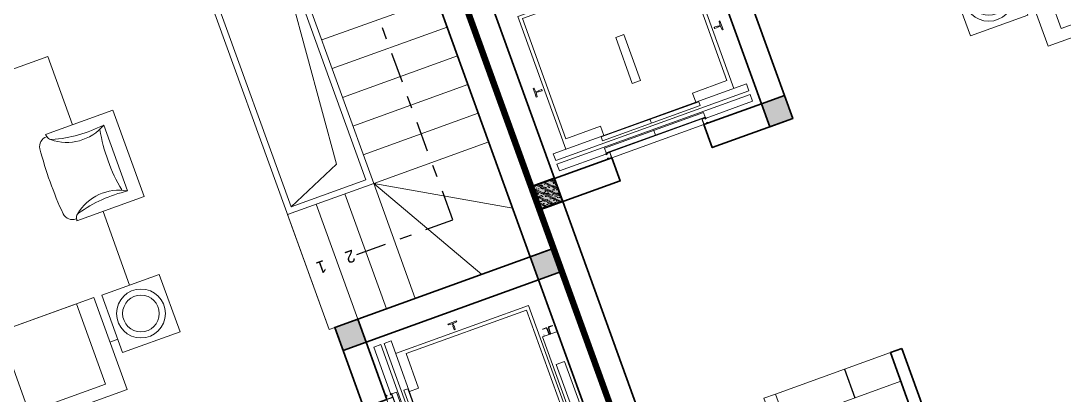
# Model space of a CAD drawing. Header units: metres. Extents: x 568336 to 569219, y 2065964 to 2066430.
# Drawn here: x 568613.11 to 568621.64, y 2066318.3 to 2066321.36 of the extents above; entities that cross this region are included whole.
import ezdxf

# ---------------------------------------------------------------- set-up
doc = ezdxf.new("R2010")
doc.units = ezdxf.units.M
doc.linetypes.add('DASHDOT2', pattern=[0.5, 0.25, -0.125, 0, -0.125])
doc.linetypes.add('HIDDEN', pattern=[0.375, 0.25, -0.125])
doc.layers.get('0').update_dxf_attribs({"linetype": 'CONTINUOUS'})
doc.layers.get('DEFPOINTS').update_dxf_attribs({"linetype": 'CONTINUOUS'})
for name, color, linetype, lineweight in [('-CONCRETE', 1, 'CONTINUOUS', 35), ('-DOOR', 137, 'CONTINUOUS', 9), ('-FURNITURE', 46, 'CONTINUOUS', 9), ('-HATCH', 8, 'CONTINUOUS', 5), ('-LINE1', 7, 'CONTINUOUS', 18), ('-LINE2', 252, 'CONTINUOUS', 9), ('-STEEL1', 1, 'CONTINUOUS', 35), ('-TEXT', 7, 'CONTINUOUS', 15), ('-WALL', 4, 'CONTINUOUS', 35)]:
    doc.layers.add(name, color=color, linetype=linetype, lineweight=lineweight)
for name, color, linetype in [('1-NETMANH', 8, 'CONTINUOUS'), ('LoLK', 6, 'CONTINUOUS'), ('TIMDUONG', 1, 'CONTINUOUS')]:
    doc.layers.add(name, color=color, linetype=linetype)
doc.styles.add('vnavanth', font='', dxfattribs={"width": 0.8})
doc.styles.get('vnavanth').set_extended_font_data('.VnAvantH')

# ---------------------------------------------------------------- blocks, each defined once
blk = doc.blocks.new('ghe11asdsdsdsd')
at = {"layer": '-FURNITURE', "ltscale": 5}
for p, q in [((-454.1512245237245, 641.9073886275291), (-454.093361600535, -60.42008052262099)), ((446.9845405295782, 642.5119281820953), (445.2090906954836, -59.49456913078757)), ((339.4434767446655, 74.7769195077999), (-347.9447826922697, 73.86721415390639)), ((445.2090906954836, -59.49456913078757), (-454.093361600535, -60.42008052262099))]:
    blk.add_line(p, q, dxfattribs=at)
for centre, radius, start, end in [((-329.6609394550032, 640.4347183164282), 102.5030657496747, 97.790878171796, 180.4720192216976), ((13.76703277978231, -3057.035900902003), 3815.794779152998, 85.15051378916075, 95.37323135559144), ((322.4963123202615, 643.5363927781655), 102.5030657496747, 359.5521671507362, 82.23330821456577), ((-556.8192392717756, 172.0380743239075), 480.9551723817158, 73.62802494144414, 77.67439557183955), ((-435.3449582978792, 585.5188594441861), 49.99999999999999, 17.29045382422632, 73.62802494144414), ((428.017340289487, 586.1773279104382), 49.99999999999999, 106.2083736517696, 162.5459446768903), ((548.310481298744, 172.35137315467), 480.9551723817158, 102.1620030057203, 106.2083736517696), ((-752.7215750947944, 311.3200961878028), 469.2846926992153, 329.6029749418909, 39.82713105222346), ((-1717.077797784907, 235.4868877488407), 1378.639231958857, 353.2676599931669, 15.34770349738529), ((744.7327549548354, 311.2790322922665), 469.2468948897888, 140.0381535895592, 210.2652298418676), ((1708.833027020766, 233.2264510887835), 1378.526022415482, 164.5192846221356, 186.6002375866197), ((-1.445652381749824, -1576.057105405802), 1730.279692069412, 79.6029490361376, 100.5814174655623)]:
    blk.add_arc(centre, radius, start, end, dxfattribs=at)
blk = doc.blocks.new('GHE600')
at = {"layer": '-FURNITURE'}
for p, q in [((269949.5421851056, 8709.741290517763), (270649.5421851056, 8709.74129051782)), ((269949.5421851289, 8043.074623851076), (270649.5421851289, 8043.074623851135))]:
    blk.add_line(p, q, dxfattribs=at)
for points in [[(270145.5337149384, 9594.84705863762), (270145.5337150262, 10094.84705863762), (270645.5337150262, 10094.84705854984), (270645.5337149384, 9594.847058549843)], [(269849.5421851288, 9526.40795718442), (270649.5421851288, 9526.407957184478), (270649.5421851639, 7226.407957184478), (269849.5421851639, 7226.40795718442)], [(269949.5421851288, 9376.40795718442), (270649.5421851288, 9376.407957184478), (270649.5421851639, 7376.407957184478), (269949.5421851639, 7376.40795718442)], [(270145.5337145109, 7157.96885590817), (270145.5337144231, 6657.96885590817), (270645.5337144231, 6657.968855820392), (270645.5337145109, 7157.968855820392)]]:
    blk.add_lwpolyline(points, close=True, dxfattribs=at)
at = {"layer": '-FURNITURE', "elevation": -1.348764000838661e-08}
for points in [[(271286.9253059005, 9830.321753277356), (270645.53371498, 9832.18215255058)], [(272037.8126997925, 6909.345592938189), (272633.6221192031, 6907.537773812626), (272633.6585346201, 9823.095600669185), (272037.874818299, 9826.334833337169)], [(270262.0588059474, 9594.847058617102), (270262.0583521723, 9526.40795718442)], [(270262.0260181179, 7226.40795718439), (270262.0255643428, 7157.968855887651)], [(270645.5337144685, 6916.624135324557), (271286.6504318018, 6913.272511655086)]]:
    blk.add_lwpolyline(points, dxfattribs=at)
at = {"layer": '-FURNITURE'}
for centre, radius in [((270395.5337149822, 9844.847058593674), 200), ((270395.5337149822, 9844.847058593674), 150), ((270395.5337144671, 6907.968855864223), 200), ((270395.5337144671, 6907.968855864223), 150)]:
    blk.add_circle(centre, radius, dxfattribs=at)
at = {"layer": '-FURNITURE', "extrusion": (0, 0, -1)}
blk.add_ellipse((271661.9002663364, 8365.294462872116), major_axis=(3.669220623812561e-13, 749.5763598198391), ratio=0.5899940615450746, dxfattribs=at)
at = {"layer": '-FURNITURE', "zscale": 0.83397927038413}
for p, xscale, yscale, rotation in [((271659.4476334748, 10145.29901697894, -5.948631914765009e-09), 0.83397927038413, 0.83397927038413, 179.9447021404027), ((271659.4476334748, 6607.516897389956, -5.948631914765009e-09), -0.8339792703841301, 0.8339792703841301, 0.05529785959737722)]:
    blk.add_blockref('ghe11asdsdsdsd', p, dxfattribs=dict(at, xscale=xscale, yscale=yscale, rotation=rotation))
blk = doc.blocks.new('X-5M-DH-2-CORE$0$A$C75E80C28')
at = {"layer": '-LINE2', "linetype": 'Continuous', "ltscale": 2}
for p, q in [((-510.0000099998433, -21.5000000000291), (-510.0000099998579, -50.60000000000582)), ((-506.8000099998899, -21.5000000000291), (-510.0000099998433, -21.5000000000291)), ((-510.0000099998579, -108.5000000000291), (-510.0000099998433, -79.39999999999418)), ((-506.8000099998899, -21.5000000000291), (-506.8000099999044, -50.60000000000582)), ((-506.8000099999044, -108.5000000000291), (-506.8000099998899, -79.39999999999418)), ((-456.2000100000296, -56.79999999998836), (-500.6000099999364, -56.80000000001746)), ((-456.2000100000441, -60), (-500.600009999951, -60.0000000000291)), ((-456.2000100000296, -70), (-500.6000099999364, -70.0000000000291)), ((-456.2000100000296, -73.19999999995343), (-500.6000099999364, -73.19999999998254)), ((-453.2000100000441, -63), (-453.2000100000296, -67)), ((-450.0000099998579, -63), (-450.0000099998433, -67)), ((450.0000100000616, -63), (450.0000100000761, -67)), ((453.200010000015, -63), (453.2000100000296, -67)), ((456.2000100000296, -56.79999999998836), (500.6000100000529, -56.79999999998836)), ((456.200010000015, -60), (500.6000100000383, -60)), ((456.2000100000296, -70), (500.6000100000529, -70)), ((456.2000100000296, -73.19999999995343), (500.6000100000529, -73.19999999995343)), ((506.8000100001227, -21.5), (510.0000100000761, -21.5)), ((506.8000100001227, -21.5), (506.8000100001082, -50.59999999997672)), ((506.8000100001227, -108.5), (506.8000100001227, -79.39999999996508)), ((510.0000100000761, -21.5), (510.0000100000616, -50.59999999997672)), ((510.0000100000761, -108.5), (510.0000100000761, -79.39999999996508)), ((-731.0000002632733, -148.9999999649008), (730.9999997367267, -148.9999999649299)), ((-731.0000002698944, -1304.999999934109), (-731.0000002632733, -148.9999999649008)), ((-556.8000102631631, -112.4999999912397), (-560.0000102631166, -112.4999999912397)), ((456.800009736864, -112.4999999912397), (460.0000097368174, -112.4999999912397)), ((730.9999997301056, -1304.999999934109), (730.9999997367267, -148.9999999649299)), ((-700.0000002632733, -178.9999999649008), (699.9999997367267, -178.9999999649299)), ((-700.0000002699089, -1224.999999934109), (-700.0000002632733, -178.9999999649008)), ((699.9999997300911, -1224.999999934109), (699.9999997367267, -178.9999999649299)), ((-700.0000002699089, -1224.999999934109), (-400.0000002699089, -1224.999999934138)), ((-400.0000002698944, -1304.999999934138), (-400.0000002699089, -1224.999999934138)), ((699.9999997300911, -1224.999999934109), (399.9999997300911, -1224.999999934109)), ((399.9999997301056, -1304.999999934109), (399.9999997300911, -1224.999999934109)), ((839.9999997301056, -1304.999999934109), (-840.0000002698944, -1304.999999934109)), ((-840.0000002698944, -1364.999999934109), (-840.0000002698944, -1304.999999934109)), ((839.9999997301056, -1364.999999934109), (-840.0000002698944, -1364.999999934109)), ((424.9999997301056, -1308.999999934109), (-425.0000002698944, -1308.999999934109)), ((-425.0000002699089, -1342.999999934109), (-425.0000002698944, -1308.999999934109)), ((424.9999997300911, -1342.999999934109), (-425.0000002699089, -1342.999999934109)), ((-2.6989437174052e-07, -1308.999999934109), (-2.699089236557484e-07, -1342.999999934109)), ((424.9999997300911, -1342.999999934109), (424.9999997301056, -1308.999999934109)), ((839.9999997301056, -1364.999999934109), (839.9999997301056, -1304.999999934109)), ((839.9999997301056, -1394.999999934109), (-840.0000002698944, -1394.999999934109)), ((-840.0000002698944, -1394.999999934109), (-840.0000002698944, -1454.999999934109)), ((-435.0000002698944, -1449.999999934109), (-435.0000002699089, -1459.999999934109)), ((-435.0000002698944, -1449.999999934109), (-400.0000002698944, -1449.999999934138)), ((429.9999997300911, -1405.999999934138), (-430.0000002699089, -1405.999999934109)), ((-430.0000002699089, -1405.999999934109), (-430.0000002698944, -1445.999999934109)), ((429.9999997301056, -1445.999999934138), (-430.0000002698944, -1445.999999934109)), ((399.9999997301056, -1449.999999934109), (-400.0000002698944, -1449.999999934138)), ((-400.0000002698944, -1449.999999934138), (-400.0000002698653, -1499.999999934138)), ((-2.699089236557484e-07, -1405.999999934109), (-2.6989437174052e-07, -1445.999999934109)), ((399.9999997301056, -1449.999999934109), (399.9999997301347, -1499.999999934109)), ((434.9999997301056, -1449.999999934109), (399.9999997301056, -1449.999999934109)), ((429.9999997300911, -1405.999999934138), (429.9999997301056, -1445.999999934138)), ((434.9999997301056, -1449.999999934109), (434.9999997301056, -1459.999999934109)), ((839.9999997301056, -1394.999999934109), (839.9999997301056, -1454.999999934109)), ((-840.0000002698944, -1454.999999934109), (-435.0000002698944, -1454.999999934109)), ((-435.0000002699089, -1459.999999934109), (-425.0000002699089, -1459.999999934109)), ((-435.0000002698653, -1489.999999934109), (-435.0000002698653, -1499.999999934109)), ((-435.0000002698653, -1489.999999934109), (-425.0000002698653, -1489.999999934109)), ((-435.0000002698653, -1499.999999934109), (-400.0000002698653, -1499.999999934138)), ((-433.4000002698012, -1451.599999934086), (-433.4000002698012, -1458.399999934074)), ((-433.4000002698012, -1451.599999934086), (-401.6000002697547, -1451.599999934086)), ((-433.4000002698012, -1458.399999934074), (-425.0000002698944, -1458.399999934074)), ((-433.4000002697721, -1491.599999934086), (-433.4000002697721, -1498.399999934074)), ((-433.4000002697721, -1491.599999934086), (-425.0000002698653, -1491.599999934086)), ((-433.4000002697721, -1498.399999934074), (-401.6000002697256, -1498.399999934074)), ((-425.0000002698944, -1458.399999934074), (-425.0000002699089, -1459.999999934109)), ((-425.0000002698653, -1489.999999934109), (-425.0000002698653, -1491.599999934086)), ((-401.6000002697547, -1451.599999934086), (-401.6000002697256, -1498.399999934074)), ((434.9999997301347, -1499.999999934109), (399.9999997301347, -1499.999999934109)), ((401.5999997301988, -1451.599999934086), (401.5999997302279, -1498.399999934074)), ((433.3999997302453, -1451.599999934086), (401.5999997301988, -1451.599999934086)), ((433.3999997302744, -1498.399999934074), (401.5999997302279, -1498.399999934074)), ((433.3999997302453, -1458.399999934074), (424.9999997301056, -1458.399999934074)), ((424.9999997301056, -1458.399999934074), (424.9999997301056, -1459.999999934109)), ((434.9999997301056, -1459.999999934109), (424.9999997301056, -1459.999999934109)), ((424.9999997301347, -1489.999999934109), (424.9999997301347, -1491.599999934086)), ((434.9999997301347, -1489.999999934109), (424.9999997301347, -1489.999999934109)), ((433.3999997302744, -1491.599999934086), (424.9999997301347, -1491.599999934086)), ((433.3999997302453, -1451.599999934086), (433.3999997302453, -1458.399999934074)), ((433.3999997302744, -1491.599999934086), (433.3999997302744, -1498.399999934074)), ((839.9999997301056, -1454.999999934109), (434.9999997301056, -1454.999999934109)), ((434.9999997301347, -1489.999999934109), (434.9999997301347, -1499.999999934109))]:
    blk.add_line(p, q, dxfattribs=at)
for points in [[(-450.0000000000146, 0), (-450, -130), (450, -130), (449.9999999999854, 0)], [(-200, -29), (200.0000000001164, -29), (200.0000000001164, -101), (-200, -101)], [(-36.0000002632587, -583.9999999649008), (35.9999997367413, -583.9999999649008), (35.99999973675585, -983.9999999649008), (-36.00000026324415, -983.9999999649008)]]:
    blk.add_lwpolyline(points, close=True, dxfattribs=at)
for points in [[(-780.0000002632587, -788.9999999649008), (-751.0000002632587, -788.9999999649299, 0.414213562373095), (-750.0000002632733, -787.9999999649008), (-750.0000002632587, -783.9999999649008), (-750.0000002632587, -779.9999999649008, 0.414213562373095), (-751.0000002632733, -778.9999999649299), (-780.0000002632733, -778.9999999649881, -0.2569775838576673), (-784.1207396915852, -781.9399999648449), (-797.9000002631656, -781.939999964874, -0.414213562373095), (-800.9000002631656, -778.939999964874), (-804.0000002632587, -749.4999999649008, 0.414213562373095), (-807.0000002632587, -746.4999999649008), (-812.0000002632587, -746.4999999649008), (-812.0000002632587, -783.9999999649008), (-812.0000002632587, -821.4999999649008), (-807.0000002632587, -821.4999999649008, 0.414213562373095), (-804.0000002632587, -818.4999999649008), (-800.9000002631656, -789.0599999648693, -0.414213562373095), (-797.9000002631656, -786.0599999648693), (-784.1207396915852, -786.0599999648402, -0.2569775838576673), (-780.0000002632587, -788.9999999647553)], [(779.9999997367413, -788.9999999649299), (750.9999997367413, -788.9999999649008, -0.414213562373095), (749.9999997367267, -787.9999999649299), (749.9999997367413, -783.9999999649299), (749.9999997367413, -779.9999999649299, -0.414213562373095), (750.9999997367267, -778.9999999649008), (779.9999997368432, -778.9999999650172, 0.2569775838576673), (784.1207391653006, -781.939999964874), (797.899999736881, -781.9399999648449, 0.414213562373095), (800.899999736881, -778.9399999648449), (803.9999997367413, -749.4999999649008, -0.414213562373095), (806.9999997367413, -746.4999999649008), (811.9999997367413, -746.4999999649008), (811.9999997367413, -783.9999999649008), (811.9999997367413, -821.4999999649008), (806.9999997367413, -821.4999999649008, -0.414213562373095), (803.9999997367413, -818.4999999649008), (800.899999736881, -789.0599999648402, 0.414213562373095), (797.899999736881, -786.0599999648402), (784.1207391653006, -786.0599999648693, 0.2569775838576672), (779.9999997368577, -788.9999999647844)]]:
    blk.add_lwpolyline(points, format="xyb", dxfattribs=at)
for centre, radius, start, end in [((-500.600009999951, -50.60000000000582), 9.400000000001475, 180, 270), ((-500.6000099999364, -79.39999999999418), 9.399999999997844, 90, 180), ((-500.600009999951, -50.60000000000582), 6.200000000004374, 180, 270), ((-500.6000099999364, -79.39999999999418), 6.19999999999734, 90, 180), ((-456.2000100000441, -63), 6.19999999999713, 0, 90), ((-456.2000100000441, -63), 3.000000000000045, 0, 90), ((-456.2000100000296, -67), 6.20000000000076, 270, 0), ((-456.2000100000296, -67), 2.999999999999834, 270, 0), ((456.200010000015, -63), 6.19999999999713, 90, 180), ((456.2000100000296, -67), 6.20000000000076, 180, 270), ((456.200010000015, -63), 3.000000000000045, 90, 180), ((456.2000100000296, -67), 2.999999999999834, 180, 270), ((500.6000100000383, -50.59999999997672), 6.200000000004374, 270, 0), ((500.6000100000383, -50.59999999997672), 9.400000000001475, 270, 0), ((500.6000100000529, -79.39999999996508), 9.399999999997844, 0, 90), ((500.6000100000529, -79.39999999996508), 6.19999999999734, 0, 90)]:
    blk.add_arc(centre, radius, start, end, dxfattribs=at)
blk = doc.blocks.new('A$C5C575821')
at = {"layer": '-CONCRETE'}
h = blk.add_hatch(color=256, dxfattribs=at)
h.dxf.hatch_style = 1
h.paths.add_polyline_path([(-0.00237559899687767, 200.0000000000146), (-0.00237559899687767, 1.455191522836685e-11), (199.9976244010031, 1.455191522836685e-11), (199.9976244010031, 200.0000000000146)])
blk.add_lwpolyline([(-0.00237559899687767, 1.455191522836685e-11), (199.9976244010031, 1.455191522836685e-11), (199.9976244010031, 200.0000000000146), (-0.00237559899687767, 200.0000000000146)], close=True, dxfattribs=at)
blk = doc.blocks.new('A$C3F71457E')
at = {"layer": '-CONCRETE'}
blk.add_lwpolyline([(-8.760252967476845e-09, -100.0000002632005), (0, 400), (-1500, 400.0000000000582), (-1500.00000001755, -1399.999999999942), (-1.754960976541042e-08, -1400), (-7.895869202911854e-08, -900.0000002632005), (199.9999999912397, -900.0000002982852), (199.9999999824504, -1600), (-1700.00000001755, -1600), (-1700, 600), (200, 600), (199.9999999912397, -100.0000002982852), (6.140908226370811e-08, -100.0000002632005)], dxfattribs=at)
at = {"layer": '-LINE1'}
blk.add_line((-7.895869202911854e-08, -900.0000002632005), (-8.760252967476845e-09, -100.0000002632005), dxfattribs=at)
at = {"layer": '-WALL'}
for p in [(-1699.997624401003, 399.9999999999854), (0.00237559899687767, 399.9999999999854), (-1699.997624401081, -1599.999999999959), (0.002375601565972829, -1600.000000021305)]:
    blk.add_blockref('A$C5C575821', p, dxfattribs=at)
at = {"color": 2, "rotation": 90}
blk.add_blockref('X-5M-DH-2-CORE$0$A$C75E80C28', (-1500.00000000876, -499.9999999999418), dxfattribs=at)
blk = doc.blocks.new('18x35')
at = {"layer": '-HATCH'}
h = blk.add_hatch(dxfattribs=at)
h.set_pattern_fill('CHAU-01', color=256, scale=10, angle=-1.272221872585407e-14, pattern_type=2)
h.set_pattern_definition([(49.99999999999999, (0, 0), (71.72601826007535, -6.275213498259527), [7.5, -82.5]), (355, (0, 0), (-13.87513336129999, 75.21921337000119), [6, -66]), (100.4514, (5.977167999997619, -0.5229339999999638), (57.85093817140217, 68.94395420609534), [6.374019000000001, -70.1142112]), (46.18419999999998, (0, 20), (106.7241048625644, -16.55190143290183), [11.25, -123.75]), (96.63559999999998, (8.89367449999554, 18.62066930000003), (93.46627055487036, 97.41178709004416), [9.561028799999994, -105.1713]), (351.1842, (0, 20), (93.46619451336275, 97.41186009253245), [9, -99]), (20.99999999999998, (10, 15), (59.69070521184616, -40.2618890665339), [7.5, -82.5]), (326.0000000000001, (10, 15), (24.33153319215819, 72.5150045046853), [6, -66]), (71.45139999999999, (14.97422329999972, 11.64483940000002), (84.022262858149, 32.25304967099522), [6.374019000000001, -70.1142112]), (37.49999999999998, (0, 0), (1.215985531729074, 33.28938538313115), [0, -65.19999999999999, 0, -67, 0, -66.25]), (7.499999999999987, (0, 0), (26.30695374421487, 39.44117118823602), [0, -38.2, 0, -63.7, 0, -25.25]), (327.5, (-22.30000000000291, 0), (53.3822436172409, -2.255487173437988), [0, -25, 0, -78, 0, -103.5]), (317.5, (-32.30000000000291, 0), (58.31861693423862, 10.01049823323176), [0, -32.5, 0, -51.8, 0, -73.5]), (44.99999999999999, (0, 0), (-30.05203820042826, 30.05203820042828), []), (44.99999999999999, (0, 12.25), (-30.05203820042826, 30.05203820042828), [])])
h.paths.add_polyline_path([(96508.03118051568, 47993.04977023201), (96508.03118051568, 47793.04977023201), (96708.03118051568, 47793.04977023201), (96708.03118051568, 47993.04977023201)])
at = {"layer": '-STEEL1'}
blk.add_lwpolyline([(96508.03118051568, 47793.04977023201), (96708.03118051568, 47793.04977023201), (96708.03118051568, 47993.04977023201), (96508.03118051568, 47993.04977023201)], close=True, dxfattribs=at)
blk = doc.blocks.new('M2-T2.3')
at = {"layer": '-LINE1', "lineweight": 18}
for p, q in [((568619.2801019596, 2066318.306868581), (568620.2206298853, 2066318.646671349)), ((568619.3650501583, 2066318.0717435), (568620.3055780842, 2066318.411546269))]:
    blk.add_line(p, q, dxfattribs=at)
blk.add_lwpolyline([(568620.0446357491, 2066316.190742856), (568619.9505532404, 2066316.156751843), (568619.186019451, 2066318.272877568), (568619.2801019596, 2066318.306868581)], close=True, dxfattribs=at)
at = {"layer": '-WALL'}
for p, q in [((568617.3524426015, 2066319.815185396), (568617.4469007147, 2066319.84931211)), ((568617.5409507469, 2066319.88329139), (568619.4896598918, 2066314.489529062)), ((568619.369139385, 2066314.233333509), (568617.3524426015, 2066319.815185396)), ((568620.2209594232, 2066318.646518066), (568620.3144127033, 2066318.680170832)), ((568621.4650097206, 2066315.203155753), (568620.2209594232, 2066318.646518066)), ((568620.3144127033, 2066318.680170832), (568621.558419186, 2066315.236929792))]:
    blk.add_line(p, q, dxfattribs=at)
at = {"layer": '1-NETMANH', "linetype": 'DASHDOT2'}
blk.add_lwpolyline([(568619.8444159547, 2066318.510749245), (568620.9232662276, 2066315.524638169), (568619.7933086447, 2066315.127057544), (568619.7933086447, 2066315.127057544), (568618.8907019101, 2066317.628047552), (568618.5053516096, 2066317.223159868)], dxfattribs=at)
at = {"layer": 'DEFPOINTS', "color": 2}
blk.add_lwpolyline([(568619.3693891164, 2066314.233423704), (568626.8931985081, 2066316.951618758), (568624.9908854974, 2066322.219118362), (568625.9307185218, 2066322.55867007), (568624.0618581475, 2066327.731421842), (568623.1217701851, 2066327.391579651), (568622.4494778165, 2066329.252393647), (568619.946829361, 2066330.391010605), (568616.9058183911, 2066329.292478155), (568616.4301686074, 2066330.609012176), (568613.7967677049, 2066329.657592349), (568619.3693891164, 2066314.233423704)], dxfattribs=at)
at = {"layer": 'TIMDUONG', "color": 1, "linetype": 'HIDDEN', "ltscale": 10, "const_width": 0.05}
blk.add_lwpolyline([(568620.0488922388, 2066312.352253265), (568630.3931415004, 2066316.093443879), (568625.5060207883, 2066329.605548699), (568619.103505675, 2066332.606848455), (568613.4612190011, 2066330.566113026)], close=True, dxfattribs=at)
at = {"layer": '-DOOR', "xscale": -0.0009999999999999992, "yscale": 0.0009999999999999996, "zscale": 0.001, "rotation": 289.8642505492295}
blk.add_blockref('GHE600', (568706.4061822994, 2066064.905332744), dxfattribs=at)
at = {"layer": '-STEEL1', "xscale": -0.0009999999999999987, "yscale": 0.0009999999999999996, "zscale": 0.001, "rotation": 199.8642505492295}
blk.add_blockref('18x35', (568510.2776011674, 2066332.164441162), dxfattribs=at)
at = {"layer": '-WALL', "xscale": 0.0009999999999999992, "yscale": 0.0009999999999999992, "zscale": 0.0009999999999999992, "rotation": 289.8642505492295}
blk.add_blockref('A$C3F71457E', (568618.7891015693, 2066320.546887821), dxfattribs=at)
blk = doc.blocks.new('M3-T2.2')
at = {"layer": '-LINE1'}
for p, q in [((568615.1443924056, 2066322.382243937), (568615.9947130582, 2066320.031296301)), ((568615.114379866, 2066322.318218572), (568615.6902040422, 2066320.188104655)), ((568615.114379866, 2066322.318218572), (568615.9306876925, 2066320.061308841)), ((568614.456515859, 2066322.080273947), (568615.2728236854, 2066319.823364217)), ((568614.5035348118, 2066322.09728036), (568615.3198426382, 2066319.84037063)), ((568615.6902040422, 2066320.188104655), (568615.3198426382, 2066319.84037063)), ((568615.9947130582, 2066320.031296301), (568615.2898300985, 2066319.776345264)), ((568615.9306876925, 2066320.061308841), (568615.3198426382, 2066319.84037063)), ((568616.3348413194, 2066319.090917247), (568615.9947130582, 2066320.031296301)), ((568615.9947130582, 2066320.031296301), (568616.8777694195, 2066319.28729039)), ((568615.9947130582, 2066320.031296301), (568617.1314423822, 2066319.828500543)), ((568615.7597520717, 2066319.946312622), (568616.0998803327, 2066319.005933568)), ((568616.0998803327, 2066319.005933568), (568615.7597520717, 2066319.946312622)), ((568615.6299583596, 2066318.835966209), (568615.2728236854, 2066319.823364217)), ((568615.5247910852, 2066319.861328943), (568615.8649193462, 2066318.920949888)), ((568615.8649193462, 2066318.920949888), (568615.5247910852, 2066319.861328943)), ((568615.2898300985, 2066319.776345264), (568615.6299583596, 2066318.835966209)), ((568615.7239962649, 2066318.869979036), (568617.369239357, 2066319.46505149)), ((568615.6299583596, 2066318.835966209), (568615.6769245276, 2066318.852953531))]:
    blk.add_line(p, q, dxfattribs=at)
at = {"layer": '-LINE1', "lineweight": 18}
for p, q in [((568615.5695527319, 2066321.206770119), (568616.5099593863, 2066321.546908363)), ((568615.6545847971, 2066320.971675356), (568616.5949914516, 2066321.311813599)), ((568615.7396168625, 2066320.736580592), (568616.6800235169, 2066321.076718836)), ((568615.8246489277, 2066320.501485828), (568616.765055582, 2066320.841624072)), ((568615.9096809931, 2066320.266391065), (568616.8500876473, 2066320.606529308)), ((568615.9947130582, 2066320.031296301), (568616.9351197126, 2066320.371434545))]:
    blk.add_line(p, q, dxfattribs=at)
at = {"layer": '-WALL'}
for p, q in [((568614.26656816, 2066328.338854322), (568617.4637035673, 2066319.499218507)), ((568614.6065563455, 2066327.398210828), (568617.4637039616, 2066319.499004872)), ((568617.2751556017, 2066319.43102208), (568615.7444783056, 2066323.663211008)), ((568617.4637035673, 2066319.499218507), (568617.369239357, 2066319.46505149))]:
    blk.add_line(p, q, dxfattribs=at)
at = {"layer": '1-NETMANH', "linetype": 'DASHDOT2'}
blk.add_lwpolyline([(568615.8573139181, 2066319.449644119), (568616.6424047434, 2066319.733605758), (568615.4368773586, 2066323.020708668), (568615.4368773586, 2066323.020708668), (568614.2694453154, 2066322.597482427), (568614.3343421714, 2066323.152655634)], dxfattribs=at)
at = {"layer": 'TIMDUONG', "color": 1, "linetype": 'HIDDEN', "ltscale": 10, "const_width": 0.05}
blk.add_lwpolyline([(568611.5855054806, 2066309.290771069), (568620.0487869132, 2066312.352215164), (568613.4672630294, 2066330.568459322), (568604.9965679679, 2066327.504585826)], close=True, dxfattribs=at)
at = {"layer": '-DOOR', "xscale": 0.001, "yscale": 0.001, "zscale": 0.001, "rotation": 109.8846886264657}
blk.add_blockref('GHE600', (568712.5567899651, 2066067.04216104), dxfattribs=at)
at = {"layer": '-WALL', "xscale": -0.0009999999999999994, "yscale": 0.001, "zscale": 0.001, "rotation": 19.8845503488698}
blk.add_blockref('A$C3F71457E', (568616.0690772951, 2066318.356751751), dxfattribs=at)
at = {"layer": '-TEXT', "color": 2, "style": 'vnavanth'}
for s, p in [('2', (568615.821123897, 2066319.492388683)), ('1', (568615.5861629103, 2066319.407405004))]:
    blk.add_text(s, height=0.09997959496000884, rotation=199.8846885952219, dxfattribs=at).set_placement(p)

msp = doc.modelspace()

# ---------------------------------------------------------------- block references
at = {"layer": 'LoLK'}
msp.add_blockref('M2-T2.3', (0, 0), dxfattribs=at)

# ---------------------------------------------------------------- next in the draw order: block references
msp.add_blockref('M3-T2.2', (0, 0), dxfattribs=at)

doc.saveas('drawing.dxf')
